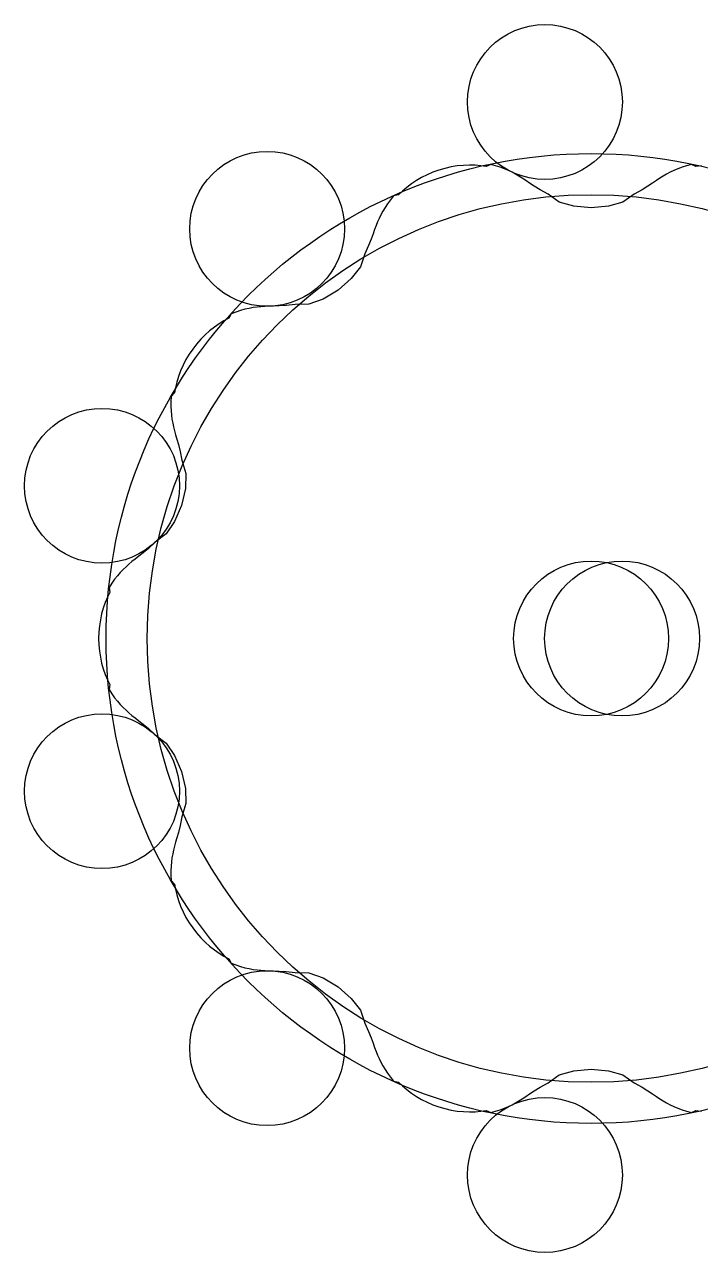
# Model space of a CAD drawing. Extents: x -19.3 to 24.1, y -19.8 to 19.8.
# Drawn here: x -19.29 to 2.53, y -19.82 to 19.82 of the extents above; entities that cross this region are included whole.
import ezdxf

# ---------------------------------------------------------------- set-up
doc = ezdxf.new("R2010")
doc.units = 0
for name, color, linetype in [('CAM', 1, 'continuous'), ('PRESSURE', 3, 'continuous'), ('ROLLER', 5, 'continuous')]:
    doc.layers.add(name, color=color, linetype=linetype)

msp = doc.modelspace()

# ---------------------------------------------------------------- linework, layer by layer
at = {"layer": 'cam'}
for p, q in [((-5.913, 15.122), (-6.105, 15.053)), ((-5.718, 15.179), (-5.913, 15.122)), ((-5.52, 15.224), (-5.718, 15.179)), ((-5.321, 15.256), (-5.52, 15.224)), ((-5.125, 15.276), (-5.321, 15.256)), ((-4.931, 15.283), (-5.125, 15.276)), ((-4.743, 15.28), (-4.931, 15.283)), ((-4.56, 15.265), (-4.743, 15.28)), ((-4.386, 15.241), (-4.56, 15.265)), ((-4.241, 15.306), (-4.386, 15.241)), ((-4.083, 15.266), (-4.241, 15.306)), ((-3.936, 15.22), (-4.083, 15.266)), ((-3.798, 15.169), (-3.936, 15.22)), ((-3.67, 15.115), (-3.798, 15.169)), ((-3.55, 15.057), (-3.67, 15.115)), ((1.67, 15.115), (1.55, 15.057)), ((1.798, 15.169), (1.67, 15.115)), ((1.936, 15.22), (1.798, 15.169)), ((2.083, 15.266), (1.936, 15.22)), ((2.241, 15.306), (2.083, 15.266)), ((2.386, 15.241), (2.241, 15.306)), ((2.56, 15.265), (2.386, 15.241)), ((-6.803, 14.675), (-6.953, 14.561)), ((-6.642, 14.783), (-6.803, 14.675)), ((-6.471, 14.882), (-6.642, 14.783)), ((-6.292, 14.973), (-6.471, 14.882)), ((-6.105, 15.053), (-6.292, 14.973)), ((-3.437, 14.996), (-3.55, 15.057)), ((-3.329, 14.932), (-3.437, 14.996)), ((-3.221, 14.864), (-3.329, 14.932)), ((-3.108, 14.79), (-3.221, 14.864)), ((-2.984, 14.706), (-3.108, 14.79)), ((-2.835, 14.606), (-2.984, 14.706)), ((0.984, 14.706), (0.835, 14.606)), ((1.108, 14.79), (0.984, 14.706)), ((1.221, 14.864), (1.108, 14.79)), ((1.329, 14.932), (1.221, 14.864)), ((1.437, 14.996), (1.329, 14.932)), ((1.55, 15.057), (1.437, 14.996)), ((-7.375, 14.288), (-7.479, 14.163)), ((-7.219, 14.32), (-7.375, 14.288)), ((-7.092, 14.442), (-7.219, 14.32)), ((-6.953, 14.561), (-7.092, 14.442)), ((-2.646, 14.486), (-2.835, 14.606)), ((-2.39, 14.344), (-2.646, 14.486)), ((-2.029, 14.089), (-2.39, 14.344)), ((0.39, 14.344), (0.029, 14.089)), ((0.646, 14.486), (0.39, 14.344)), ((0.835, 14.606), (0.646, 14.486)), ((-7.653, 13.917), (-7.724, 13.797)), ((-7.571, 14.039), (-7.653, 13.917)), ((-7.479, 14.163), (-7.571, 14.039)), ((-1.559, 13.955), (-2.029, 14.089)), ((-1, 13.9), (-1.559, 13.955)), ((-0.441, 13.955), (-1, 13.9)), ((0.029, 14.089), (-0.441, 13.955)), ((-7.843, 13.565), (-7.893, 13.449)), ((-7.787, 13.68), (-7.843, 13.565)), ((-7.724, 13.797), (-7.787, 13.68)), ((-7.988, 13.205), (-8.039, 13.063)), ((-7.94, 13.331), (-7.988, 13.205)), ((-7.893, 13.449), (-7.94, 13.331)), ((-8.184, 12.687), (-8.307, 12.421)), ((-8.101, 12.895), (-8.184, 12.687)), ((-8.039, 13.063), (-8.101, 12.895)), ((-8.307, 12.421), (-8.449, 12.003)), ((-8.449, 12.003), (-8.75, 11.619)), ((-8.75, 11.619), (-9.17, 11.245)), ((-9.17, 11.245), (-9.655, 10.961)), ((-11.661, 10.712), (-11.786, 10.699)), ((-11.534, 10.72), (-11.661, 10.712)), ((-11.399, 10.726), (-11.534, 10.72)), ((-11.249, 10.731), (-11.399, 10.726)), ((-11.07, 10.738), (-11.249, 10.731)), ((-10.846, 10.752), (-11.07, 10.738)), ((-10.555, 10.788), (-10.846, 10.752)), ((-10.113, 10.793), (-10.555, 10.788)), ((-9.655, 10.961), (-10.113, 10.793)), ((-12.698, 10.34), (-12.853, 10.257)), ((-12.618, 10.478), (-12.698, 10.34)), ((-12.468, 10.538), (-12.618, 10.478)), ((-12.321, 10.588), (-12.468, 10.538)), ((-12.18, 10.628), (-12.321, 10.588)), ((-12.044, 10.659), (-12.18, 10.628)), ((-11.913, 10.682), (-12.044, 10.659)), ((-11.786, 10.699), (-11.913, 10.682)), ((-13.316, 9.934), (-13.463, 9.802)), ((-13.164, 10.054), (-13.316, 9.934)), ((-13.009, 10.162), (-13.164, 10.054)), ((-12.853, 10.257), (-13.009, 10.162)), ((-13.605, 9.66), (-13.738, 9.507)), ((-13.463, 9.802), (-13.605, 9.66)), ((-13.978, 9.177), (-14.082, 9.003)), ((-13.863, 9.346), (-13.978, 9.177)), ((-13.738, 9.507), (-13.863, 9.346)), ((-14.174, 8.824), (-14.253, 8.643)), ((-14.082, 9.003), (-14.174, 8.824)), ((-14.32, 8.462), (-14.375, 8.281)), ((-14.253, 8.643), (-14.32, 8.462)), ((-14.449, 7.93), (-14.555, 7.812)), ((-14.418, 8.103), (-14.449, 7.93)), ((-14.375, 8.281), (-14.418, 8.103)), ((-14.566, 7.65), (-14.568, 7.495)), ((-14.555, 7.812), (-14.566, 7.65)), ((-14.568, 7.495), (-14.562, 7.349)), ((-14.562, 7.349), (-14.55, 7.21)), ((-14.55, 7.21), (-14.532, 7.078)), ((-14.532, 7.078), (-14.509, 6.952)), ((-14.509, 6.952), (-14.482, 6.829)), ((-14.482, 6.829), (-14.451, 6.705)), ((-14.451, 6.705), (-14.415, 6.575)), ((-14.415, 6.575), (-14.373, 6.431)), ((-14.373, 6.431), (-14.324, 6.259)), ((-14.324, 6.259), (-14.269, 6.042)), ((-14.269, 6.042), (-14.212, 5.754)), ((-14.212, 5.754), (-14.081, 5.332)), ((-14.081, 5.332), (-14.099, 4.844)), ((-14.099, 4.844), (-14.22, 4.295)), ((-14.22, 4.295), (-14.445, 3.78)), ((-14.445, 3.78), (-14.717, 3.375)), ((-14.717, 3.375), (-15.071, 3.111)), ((-15.286, 2.911), (-15.458, 2.768)), ((-15.071, 3.111), (-15.286, 2.911)), ((-15.921, 2.4), (-16.015, 2.316)), ((-15.823, 2.481), (-15.921, 2.4)), ((-15.718, 2.565), (-15.823, 2.481)), ((-15.599, 2.658), (-15.718, 2.565)), ((-15.458, 2.768), (-15.599, 2.658)), ((-16.291, 2.026), (-16.382, 1.911)), ((-16.2, 2.131), (-16.291, 2.026)), ((-16.108, 2.227), (-16.2, 2.131)), ((-16.015, 2.316), (-16.108, 2.227)), ((-16.472, 1.785), (-16.558, 1.648)), ((-16.558, 1.648), (-16.541, 1.49)), ((-16.382, 1.911), (-16.472, 1.785)), ((-16.618, 1.331), (-16.688, 1.162)), ((-16.541, 1.49), (-16.618, 1.331)), ((-16.803, 0.798), (-16.844, 0.604)), ((-16.75, 0.984), (-16.803, 0.798)), ((-16.688, 1.162), (-16.75, 0.984)), ((-16.875, 0.406), (-16.894, 0.204)), ((-16.844, 0.604), (-16.875, 0.406)), ((-16.894, 0.204), (-16.9, 0)), ((-16.9, 0), (-16.894, -0.204)), ((-16.894, -0.204), (-16.875, -0.406)), ((-16.875, -0.406), (-16.844, -0.604)), ((-16.844, -0.604), (-16.803, -0.798)), ((-16.803, -0.798), (-16.75, -0.984)), ((-16.75, -0.984), (-16.688, -1.162)), ((-16.688, -1.162), (-16.618, -1.331)), ((-16.618, -1.331), (-16.541, -1.49)), ((-16.541, -1.49), (-16.558, -1.648)), ((-16.558, -1.648), (-16.472, -1.785)), ((-16.472, -1.785), (-16.382, -1.911)), ((-16.382, -1.911), (-16.291, -2.026)), ((-16.291, -2.026), (-16.2, -2.131)), ((-16.2, -2.131), (-16.108, -2.227)), ((-16.108, -2.227), (-16.015, -2.316)), ((-16.015, -2.316), (-15.921, -2.4)), ((-15.921, -2.4), (-15.823, -2.481)), ((-15.823, -2.481), (-15.718, -2.565)), ((-15.718, -2.565), (-15.599, -2.658)), ((-15.599, -2.658), (-15.458, -2.768)), ((-15.458, -2.768), (-15.286, -2.911)), ((-15.286, -2.911), (-15.071, -3.111)), ((-15.071, -3.111), (-14.717, -3.375)), ((-14.717, -3.375), (-14.445, -3.78)), ((-14.445, -3.78), (-14.22, -4.295)), ((-14.22, -4.295), (-14.099, -4.844)), ((-14.099, -4.844), (-14.081, -5.332)), ((-14.081, -5.332), (-14.212, -5.754)), ((-14.212, -5.754), (-14.269, -6.042)), ((-14.324, -6.259), (-14.373, -6.431)), ((-14.269, -6.042), (-14.324, -6.259)), ((-14.451, -6.705), (-14.482, -6.829)), ((-14.415, -6.575), (-14.451, -6.705)), ((-14.373, -6.431), (-14.415, -6.575)), ((-14.532, -7.078), (-14.55, -7.21)), ((-14.509, -6.952), (-14.532, -7.078)), ((-14.482, -6.829), (-14.509, -6.952)), ((-14.562, -7.349), (-14.568, -7.495)), ((-14.568, -7.495), (-14.566, -7.65)), ((-14.55, -7.21), (-14.562, -7.349)), ((-14.566, -7.65), (-14.555, -7.812)), ((-14.555, -7.812), (-14.449, -7.93)), ((-14.449, -7.93), (-14.418, -8.103)), ((-14.418, -8.103), (-14.375, -8.281)), ((-14.375, -8.281), (-14.32, -8.462)), ((-14.32, -8.462), (-14.253, -8.643)), ((-14.253, -8.643), (-14.174, -8.824)), ((-14.174, -8.824), (-14.082, -9.003)), ((-14.082, -9.003), (-13.978, -9.177)), ((-13.978, -9.177), (-13.863, -9.346)), ((-13.863, -9.346), (-13.738, -9.507)), ((-13.738, -9.507), (-13.605, -9.66)), ((-13.605, -9.66), (-13.463, -9.802)), ((-13.463, -9.802), (-13.316, -9.934)), ((-13.316, -9.934), (-13.164, -10.054)), ((-13.164, -10.054), (-13.009, -10.162)), ((-13.009, -10.162), (-12.853, -10.257)), ((-12.853, -10.257), (-12.698, -10.34)), ((-12.698, -10.34), (-12.618, -10.478)), ((-12.618, -10.478), (-12.468, -10.538)), ((-12.468, -10.538), (-12.321, -10.588)), ((-12.321, -10.588), (-12.18, -10.628)), ((-12.18, -10.628), (-12.044, -10.659)), ((-12.044, -10.659), (-11.913, -10.682)), ((-11.913, -10.682), (-11.786, -10.699)), ((-11.786, -10.699), (-11.661, -10.712)), ((-11.661, -10.712), (-11.534, -10.72)), ((-11.534, -10.72), (-11.399, -10.726)), ((-11.399, -10.726), (-11.249, -10.731)), ((-11.249, -10.731), (-11.07, -10.738)), ((-11.07, -10.738), (-10.846, -10.752)), ((-10.846, -10.752), (-10.555, -10.788)), ((-10.555, -10.788), (-10.113, -10.793)), ((-10.113, -10.793), (-9.655, -10.961)), ((-9.655, -10.961), (-9.17, -11.245)), ((-9.17, -11.245), (-8.75, -11.619)), ((-8.75, -11.619), (-8.449, -12.003)), ((-8.449, -12.003), (-8.307, -12.421)), ((-8.307, -12.421), (-8.184, -12.687)), ((-8.184, -12.687), (-8.101, -12.895)), ((-8.101, -12.895), (-8.039, -13.063)), ((-8.039, -13.063), (-7.988, -13.205)), ((-7.988, -13.205), (-7.94, -13.331)), ((-7.94, -13.331), (-7.893, -13.449)), ((-7.893, -13.449), (-7.843, -13.565)), ((-7.843, -13.565), (-7.787, -13.68)), ((-7.787, -13.68), (-7.724, -13.797)), ((-7.724, -13.797), (-7.653, -13.917)), ((-7.653, -13.917), (-7.571, -14.039)), ((-7.571, -14.039), (-7.479, -14.163)), ((-7.479, -14.163), (-7.375, -14.288)), ((-2.39, -14.344), (-2.029, -14.089)), ((-2.029, -14.089), (-1.559, -13.955)), ((-1.559, -13.955), (-1, -13.9)), ((-1, -13.9), (-0.441, -13.955)), ((-0.441, -13.955), (0.029, -14.089)), ((0.029, -14.089), (0.39, -14.344)), ((-7.375, -14.288), (-7.219, -14.32)), ((-7.219, -14.32), (-7.092, -14.442)), ((-7.092, -14.442), (-6.953, -14.561)), ((-6.953, -14.561), (-6.803, -14.675)), ((-2.984, -14.706), (-2.835, -14.606)), ((-2.835, -14.606), (-2.646, -14.486)), ((-2.646, -14.486), (-2.39, -14.344)), ((0.39, -14.344), (0.646, -14.486)), ((0.646, -14.486), (0.835, -14.606)), ((0.835, -14.606), (0.984, -14.706)), ((-6.803, -14.675), (-6.642, -14.783)), ((-6.642, -14.783), (-6.471, -14.882)), ((-6.471, -14.882), (-6.292, -14.973)), ((-6.292, -14.973), (-6.105, -15.053)), ((-6.105, -15.053), (-5.913, -15.122)), ((-3.67, -15.115), (-3.55, -15.057)), ((-3.55, -15.057), (-3.437, -14.996)), ((-3.437, -14.996), (-3.329, -14.932)), ((-3.329, -14.932), (-3.221, -14.864)), ((-3.221, -14.864), (-3.108, -14.79)), ((-3.108, -14.79), (-2.984, -14.706)), ((0.984, -14.706), (1.108, -14.79)), ((1.108, -14.79), (1.221, -14.864)), ((1.221, -14.864), (1.329, -14.932)), ((1.329, -14.932), (1.437, -14.996)), ((1.437, -14.996), (1.55, -15.057)), ((1.55, -15.057), (1.67, -15.115)), ((-5.913, -15.122), (-5.718, -15.179)), ((-5.718, -15.179), (-5.52, -15.224)), ((-5.52, -15.224), (-5.321, -15.256)), ((-5.321, -15.256), (-5.125, -15.276)), ((-5.125, -15.276), (-4.931, -15.283)), ((-4.931, -15.283), (-4.743, -15.28)), ((-4.743, -15.28), (-4.56, -15.265)), ((-4.56, -15.265), (-4.386, -15.241)), ((-4.386, -15.241), (-4.241, -15.306)), ((-4.241, -15.306), (-4.083, -15.266)), ((-4.083, -15.266), (-3.936, -15.22)), ((-3.936, -15.22), (-3.798, -15.169)), ((-3.798, -15.169), (-3.67, -15.115)), ((1.67, -15.115), (1.798, -15.169)), ((1.798, -15.169), (1.936, -15.22)), ((1.936, -15.22), (2.083, -15.266)), ((2.083, -15.266), (2.241, -15.306)), ((2.241, -15.306), (2.386, -15.241)), ((2.386, -15.241), (2.56, -15.265))]:
    msp.add_line(p, q, dxfattribs=at)
msp.add_circle((-1, 0), 2.5, dxfattribs=at)
at = {"layer": 'pressure'}
for radius in [15.657, 14.329]:
    msp.add_circle((-1, 0), radius, dxfattribs=at)
at = {"layer": 'roller'}
for centre in [(-2.491, 17.322), (-11.46, 13.226), (-16.791, 4.93), (0, 0), (-16.791, -4.93), (-11.46, -13.226), (-2.491, -17.322)]:
    msp.add_circle(centre, 2.5, dxfattribs=at)

doc.saveas('drawing.dxf')
